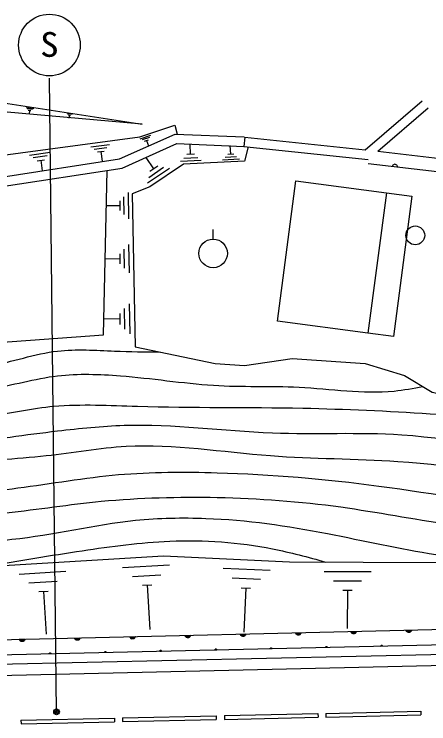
# Model space of a CAD drawing. Units: millimetres, scale not verified. Extents: x 40000 to 680000, y 20000 to 380000.
# Drawn here: x 179037 to 201110, y 284285 to 322055 of the extents above; entities that cross this region are included whole.
import ezdxf
from ezdxf.enums import TextEntityAlignment as Align

# ---------------------------------------------------------------- set-up
doc = ezdxf.new("R2010")
doc.units = ezdxf.units.MM
doc.header["$LTSCALE"] = 1000
doc.layers.add('M-BGD', color=7, linetype='Continuous', lineweight=25)
doc.styles.add('ＭＳ ゴシック', font='')
doc.styles.get('ＭＳ ゴシック').set_extended_font_data('MS Gothic')

msp = doc.modelspace()

# ---------------------------------------------------------------- linework, layer by layer
at = {"layer": 'M-BGD'}
for p, q in [((181293, 284920), (180924, 318645)), ((197727, 314837), (200748, 317444)), ((179682, 317092), (180078, 317032)), ((180005, 316978), (179736, 317019)), ((179789, 316946), (179932, 316925)), ((179860, 316936), (179829, 316730)), ((198402, 314760), (201075, 317066)), ((181843, 316796), (182140, 316751)), ((182085, 316710), (181884, 316741)), ((181924, 316687), (182030, 316670)), ((181977, 316678), (181953, 316524)), ((185735, 315424), (186305, 315614)), ((186244, 315492), (185857, 315363)), ((191314, 315517), (191261, 315020)), ((191314, 315517), (197727, 314837)), ((183117, 314994), (184108, 315127)), ((185978, 315302), (186183, 315371)), ((186081, 315336), (186179, 315040)), ((188432, 314592), (188404, 315163)), ((190564, 314602), (190541, 315070)), ((191261, 315020), (197889, 314317)), ((179858, 314560), (180948, 314706)), ((183971, 314947), (183297, 314857)), ((183476, 314720), (183833, 314767)), ((183655, 314743), (183724, 314228)), ((198402, 314760), (211984, 313152)), ((180797, 314509), (180055, 314409)), ((180253, 314258), (180646, 314311)), ((180449, 314284), (180525, 313718)), ((186469, 313823), (186061, 314426)), ((188998, 314267), (187899, 314214)), ((188067, 314398), (188814, 314434)), ((188629, 314601), (188234, 314582)), ((191028, 314336), (190129, 314293)), ((190265, 314444), (190877, 314473)), ((190726, 314610), (190402, 314594)), ((186200, 313370), (186989, 313904)), ((186678, 313964), (186260, 313681)), ((197874, 314099), (206461, 313124)), ((183796, 304982), (183984, 313742)), ((187300, 313844), (186140, 313059)), ((185100, 312569), (185127, 311170)), ((198850, 312546), (197863, 305082)), ((184661, 312113), (184670, 311609)), ((184899, 311389), (184880, 312341)), ((184665, 311861), (183938, 311847)), ((189629, 310082), (189629, 310602)), ((185130, 309796), (185159, 308296)), ((184914, 308532), (184895, 309552)), ((184664, 309037), (183885, 309022)), ((184659, 309307), (184670, 308767)), ((184930, 305296), (184909, 306384)), ((185160, 306645), (185191, 305045)), ((184658, 306123), (184669, 305547)), ((184663, 305835), (183831, 305819)), ((197863, 305082), (193049, 305718)), ((174984, 287382), (517870, 295201)), ((174997, 286782), (517884, 294601)), ((184810, 292596), (187306, 292749)), ((179296, 292257), (181791, 292410)), ((190170, 292575), (192667, 292455)), ((195535, 292397), (198035, 292385)), ((185340, 292127), (186837, 292219)), ((190645, 292052), (192143, 291979)), ((179825, 291789), (181323, 291881)), ((185870, 291659), (186369, 291690)), ((186119, 291674), (186265, 289308)), ((196033, 291894), (197533, 291887)), ((174999, 287882), (328406, 291380)), ((180355, 291320), (180854, 291351)), ((180605, 291336), (180745, 289055)), ((191120, 291528), (191620, 291504)), ((191370, 291516), (191256, 289161)), ((196530, 291392), (197030, 291390)), ((196780, 291391), (196771, 289353)), ((175045, 288681), (236816, 290140)), ((188144, 288973), (188420, 288979)), ((188415, 288961), (188151, 288955)), ((188157, 288937), (188409, 288943)), ((191086, 289042), (191362, 289049)), ((191356, 289030), (191092, 289024)), ((191099, 289006), (191351, 289012)), ((191333, 288994), (191117, 288989)), ((191136, 288971), (191316, 288975)), ((191286, 288957), (191166, 288954)), ((194027, 289111), (194303, 289118)), ((194298, 289100), (194034, 289094)), ((194040, 289076), (194292, 289082)), ((194275, 289063), (194059, 289058)), ((194077, 289041), (194257, 289045)), ((194228, 289026), (194108, 289023)), ((196969, 289181), (197245, 289187)), ((197239, 289169), (196975, 289163)), ((196982, 289145), (197234, 289151)), ((197216, 289133), (197000, 289128)), ((197019, 289110), (197199, 289114)), ((197169, 289096), (197049, 289093)), ((199910, 289250), (200186, 289257)), ((200181, 289239), (199917, 289233)), ((199923, 289215), (200175, 289221)), ((200158, 289202), (199942, 289197)), ((199960, 289180), (200140, 289184)), ((200110, 289165), (199990, 289162)), ((179320, 288764), (179596, 288771)), ((179590, 288752), (179327, 288746)), ((179333, 288728), (179585, 288734)), ((179567, 288716), (179351, 288711)), ((179370, 288693), (179550, 288697)), ((179520, 288679), (179400, 288676)), ((182262, 288834), (182537, 288840)), ((182532, 288822), (182268, 288816)), ((182274, 288798), (182526, 288804)), ((182509, 288785), (182293, 288780)), ((182311, 288763), (182491, 288767)), ((182462, 288748), (182342, 288745)), ((185203, 288903), (185479, 288910)), ((185473, 288891), (185209, 288885)), ((185216, 288867), (185468, 288873)), ((185450, 288855), (185234, 288850)), ((185253, 288832), (185433, 288836)), ((185403, 288818), (185283, 288815)), ((188392, 288924), (188176, 288919)), ((188194, 288902), (188374, 288906)), ((188345, 288887), (188225, 288884)), ((186857, 288183), (186801, 288182)), ((186813, 288188), (186845, 288189)), ((189725, 288225), (189817, 288227)), ((189813, 288235), (189729, 288233)), ((189735, 288241), (189807, 288243)), ((189799, 288251), (189743, 288249)), ((189754, 288256), (189786, 288256)), ((192667, 288292), (192759, 288294)), ((192754, 288302), (192670, 288300)), ((192676, 288308), (192748, 288310)), ((192740, 288318), (192684, 288316)), ((192696, 288323), (192728, 288323)), ((195608, 288359), (195700, 288361)), ((195696, 288369), (195612, 288367)), ((195618, 288375), (195690, 288377)), ((195682, 288385), (195626, 288384)), ((195637, 288390), (195669, 288391)), ((198550, 288426), (198642, 288428)), ((198637, 288436), (198553, 288434)), ((198559, 288443), (198631, 288444)), ((198623, 288452), (198567, 288451)), ((198579, 288457), (198611, 288458)), ((180901, 288023), (180993, 288026)), ((180988, 288033), (180904, 288032)), ((180910, 288040), (180982, 288041)), ((180974, 288049), (180918, 288048)), ((180930, 288054), (180962, 288055)), ((183842, 288091), (183934, 288093)), ((183930, 288101), (183846, 288099)), ((183852, 288107), (183924, 288108)), ((183915, 288116), (183859, 288115)), ((183871, 288121), (183903, 288122)), ((186784, 288158), (186876, 288160)), ((186871, 288168), (186787, 288166)), ((186793, 288174), (186865, 288176)), ((190226, 284723), (195210, 284833)), ((195210, 284833), (195215, 284633)), ((195623, 284842), (200684, 284954)), ((195623, 284842), (195628, 284642)), ((200684, 284954), (200688, 284754)), ((179397, 284485), (184378, 284594)), ((179397, 284485), (179401, 284285)), ((184378, 284594), (184383, 284394)), ((184797, 284604), (189783, 284713)), ((184797, 284604), (184801, 284404)), ((184801, 284404), (189787, 284514)), ((189783, 284713), (189787, 284514)), ((190226, 284723), (190230, 284523)), ((190230, 284523), (195215, 284633)), ((195628, 284642), (200688, 284754)), ((179401, 284285), (184383, 284394))]:
    msp.add_line(p, q, dxfattribs=at)
for points in [[(159614, 319471), (176604, 317624), (185857, 316205), (176049, 317068), (167351, 317870), (160997, 318240), (160812, 317685), (165809, 315650), (171916, 314909), (177899, 314478), (185734, 315526), (187584, 316143), (187708, 315671)], [(158623, 318886), (157769, 317380), (161686, 315472), (165703, 314317), (172331, 313011), (178256, 312861), (184784, 313865), (187696, 315171), (191261, 315020)], [(159058, 318640), (158467, 317596), (161866, 315940), (165821, 314803), (172386, 313510), (178224, 313362), (184641, 314349), (187599, 315675), (191282, 315520)], [(191490, 314996), (191306, 314225), (188050, 314067), (186265, 312859), (185319, 312492), (185477, 304352)], [(199454, 313920), (199446, 313957), (199432, 313989), (199405, 314022), (199378, 314043), (199343, 314059), (199295, 314065), (199258, 314057), (199226, 314042), (199193, 314016), (199172, 313988), (199156, 313954)], [(193049, 305718), (194036, 313182), (198850, 312546)], [(198850, 312546), (200215, 312365), (199228, 304901), (197863, 305082)], [(156746, 299415), (163525, 302146), (170142, 304352), (175761, 304404), (183796, 304982)], [(185477, 304352), (189731, 303459), (191306, 303354), (193827, 303721), (197714, 303459), (199814, 302829), (201285, 301936), (208581, 300360), (211469, 299362), (217246, 298995), (222760, 297367), (228727, 296421), (230408, 300938), (232089, 304509)], [(147965, 290286), (166679, 292526), (178164, 292688), (186981, 293230), (193699, 292905), (205455, 292851), (228040, 291226), (236816, 290140)]]:
    msp.add_lwpolyline(points, dxfattribs=at)
for points in [[(188432, 288997), (188421, 288961), (188404, 288931), (188374, 288900), (188345, 288881), (188309, 288868), (188261, 288867), (188225, 288878), (188194, 288896), (188164, 288925), (188145, 288955), (188132, 288990)], [(191373, 289067), (191362, 289031), (191345, 289000), (191316, 288969), (191286, 288951), (191250, 288938), (191202, 288937), (191166, 288948), (191136, 288965), (191105, 288994), (191086, 289024), (191074, 289060)], [(194315, 289136), (194304, 289100), (194286, 289070), (194257, 289039), (194228, 289020), (194192, 289007), (194144, 289006), (194108, 289017), (194077, 289035), (194047, 289064), (194028, 289093), (194015, 289129)], [(197256, 289206), (197245, 289169), (197228, 289139), (197199, 289108), (197169, 289090), (197133, 289077), (197085, 289076), (197049, 289087), (197019, 289104), (196988, 289133), (196969, 289163), (196956, 289199)], [(200198, 289275), (200187, 289239), (200169, 289209), (200140, 289178), (200111, 289159), (200075, 289146), (200027, 289145), (199991, 289156), (199960, 289174), (199930, 289203), (199911, 289232), (199898, 289268)], [(179608, 288789), (179596, 288753), (179579, 288722), (179550, 288691), (179520, 288673), (179485, 288660), (179437, 288659), (179400, 288670), (179370, 288687), (179339, 288717), (179321, 288746), (179308, 288782)], [(182549, 288858), (182538, 288822), (182521, 288792), (182491, 288761), (182462, 288742), (182426, 288729), (182378, 288728), (182342, 288739), (182311, 288757), (182281, 288786), (182262, 288816), (182249, 288851)], [(185491, 288928), (185479, 288892), (185462, 288861), (185433, 288830), (185403, 288812), (185368, 288799), (185320, 288798), (185283, 288809), (185253, 288826), (185222, 288855), (185203, 288885), (185191, 288921)], [(186780, 288150), (186783, 288162), (186789, 288172), (186799, 288182), (186809, 288188), (186821, 288193), (186837, 288193), (186849, 288189), (186859, 288183), (186869, 288174), (186875, 288164), (186880, 288152)], [(189721, 288217), (189725, 288229), (189731, 288239), (189741, 288249), (189750, 288255), (189762, 288260), (189778, 288260), (189790, 288256), (189801, 288251), (189811, 288241), (189817, 288231), (189821, 288219)], [(192663, 288284), (192667, 288296), (192672, 288306), (192682, 288316), (192692, 288323), (192704, 288327), (192720, 288327), (192732, 288324), (192742, 288318), (192752, 288308), (192759, 288298), (192763, 288286)], [(195604, 288351), (195608, 288363), (195614, 288373), (195624, 288384), (195633, 288390), (195645, 288394), (195661, 288394), (195673, 288391), (195684, 288385), (195694, 288375), (195700, 288365), (195704, 288353)], [(198546, 288418), (198550, 288430), (198555, 288440), (198565, 288451), (198575, 288457), (198587, 288461), (198603, 288462), (198615, 288458), (198625, 288452), (198635, 288442), (198642, 288432), (198646, 288420)], [(180897, 288015), (180900, 288027), (180906, 288038), (180916, 288048), (180926, 288054), (180938, 288058), (180954, 288059), (180966, 288055), (180976, 288049), (180986, 288039), (180992, 288030), (180997, 288018)], [(183838, 288083), (183842, 288095), (183848, 288105), (183857, 288115), (183867, 288121), (183879, 288125), (183895, 288126), (183907, 288122), (183917, 288116), (183928, 288107), (183934, 288097), (183938, 288085)]]:
    msp.add_lwpolyline(points, close=True, dxfattribs=at)
for centre, radius in [((180913, 320413), 1642), ((200390, 310283), 500), ((189629, 309322), 760), ((181293, 284920), 150), ((181293, 284920), 90), ((181293, 284920), 30)]:
    msp.add_circle(centre, radius, dxfattribs=at)
for points, knots in [([(145729, 291879), (146441, 291977), (147152, 292076), (147753, 292385), (148477, 292758), (149040, 293436), (149676, 294004), (150173, 294448), (150714, 294824), (151295, 295117), (152364, 295679), (153592, 295908), (154735, 296332), (155673, 296679), (156551, 297161), (157468, 297546), (158653, 298025), (159891, 298368), (161110, 298760), (163164, 299417), (165181, 300161), (167182, 300986), (168619, 301584), (170041, 302248), (171533, 302605), (173533, 303063), (175666, 302924), (177706, 303314), (178930, 303553), (180122, 303982), (181349, 304123), (182347, 304238), (183369, 304163), (184385, 304123), (185193, 304092), (185998, 304082), (186803, 304073)], [0, 0, 0, 0, 1, 1, 1, 2, 2, 2, 3, 3, 3, 4, 4, 4, 5, 5, 5, 6, 6, 6, 7, 7, 7, 8, 8, 8, 9, 9, 9, 10, 10, 10, 11, 11, 11, 12, 12, 12, 12]), ([(145830, 290665), (146629, 290604), (147427, 290543), (148057, 290867), (148521, 291106), (148894, 291555), (149271, 291980), (149713, 292480), (150161, 292949), (150688, 293296), (151569, 293903), (152697, 294112), (153723, 294510), (154785, 294933), (155738, 295563), (156759, 296028), (158939, 296956), (161373, 297223), (163640, 297951), (165167, 298433), (166628, 299096), (168093, 299772), (169520, 300427), (170942, 301130), (172444, 301492), (174145, 301892), (175956, 301818), (177706, 302100), (178931, 302297), (180126, 302663), (181349, 302808), (182452, 302932), (183575, 302897), (184688, 302808), (186349, 302679), (187992, 302414), (189647, 302302), (191159, 302207), (192678, 302280), (194200, 302201), (195892, 302112), (197587, 301835), (199260, 301998), (199773, 302049), (200285, 302140), (200797, 302232)], [0, 0, 0, 0, 1, 1, 1, 2, 2, 2, 3, 3, 3, 4, 4, 4, 5, 5, 5, 6, 6, 6, 7, 7, 7, 8, 8, 8, 9, 9, 9, 10, 10, 10, 11, 11, 11, 12, 12, 12, 13, 13, 13, 14, 14, 14, 15, 15, 15, 15]), ([(149074, 290419), (149412, 290730), (149751, 291042), (150081, 291373), (150404, 291698), (150720, 292042), (151092, 292284), (151968, 292853), (153157, 292863), (154128, 293296), (154860, 293624), (155468, 294191), (156152, 294611), (157146, 295189), (158273, 295509), (159390, 295826), (160809, 296249), (162220, 296652), (163640, 297040), (165484, 297509), (167337, 297951), (169105, 298659), (170188, 299095), (171237, 299641), (172343, 299974), (174056, 300479), (175907, 300457), (177706, 300683), (178861, 300833), (179997, 301079), (181146, 301189), (182621, 301313), (184111, 301233), (185599, 301189), (188539, 301103), (191469, 301136), (194403, 301088), (196664, 301031), (198925, 300944), (201182, 300784), (203111, 300647), (205038, 300456), (206950, 300177), (208371, 299969), (209784, 299713), (211196, 299457)], [0, 0, 0, 0, 1, 1, 1, 2, 2, 2, 3, 3, 3, 4, 4, 4, 5, 5, 5, 6, 6, 6, 7, 7, 7, 8, 8, 8, 9, 9, 9, 10, 10, 10, 11, 11, 11, 12, 12, 12, 13, 13, 13, 14, 14, 14, 15, 15, 15, 15]), ([(151827, 290748), (152535, 291308), (153244, 291869), (154027, 292284), (155103, 292854), (156320, 293151), (157468, 293599), (158258, 293909), (159015, 294290), (159795, 294611), (161786, 295397), (163911, 295809), (165968, 296433), (167735, 296972), (169455, 297659), (171230, 298153), (172888, 298600), (174589, 298890), (176289, 299165), (177972, 299434), (179656, 299674), (181349, 299873), (182527, 300011), (183709, 300137), (184891, 300177), (187519, 300252), (190147, 299877), (192784, 299772), (195080, 299686), (197383, 299819), (199665, 299671), (202820, 299450), (205936, 298758), (209075, 298254), (211258, 297904), (213452, 297644), (215653, 297546), (217795, 297450), (219944, 297507), (222093, 297564)], [0, 0, 0, 0, 1, 1, 1, 2, 2, 2, 3, 3, 3, 4, 4, 4, 5, 5, 5, 6, 6, 6, 7, 7, 7, 8, 8, 8, 9, 9, 9, 10, 10, 10, 11, 11, 11, 12, 12, 12, 13, 13, 13, 13]), ([(155355, 291170), (156933, 292106), (158511, 293042), (160200, 293701), (161922, 294372), (163758, 294756), (165563, 295218), (167574, 295734), (169546, 296346), (171533, 296939), (172973, 297362), (174414, 297794), (175884, 298052), (177484, 298325), (179120, 298379), (180742, 298558), (182163, 298719), (183575, 298980), (184992, 299064), (187546, 299192), (190113, 298754), (192682, 298558), (194944, 298390), (197209, 298404), (199462, 298254), (202615, 298028), (205747, 297562), (208873, 297040), (211432, 296631), (213983, 296202), (216564, 295927), (218883, 295680), (221226, 295558), (223546, 295724), (225282, 295849), (227005, 296135), (228727, 296421)], [0, 0, 0, 0, 1, 1, 1, 2, 2, 2, 3, 3, 3, 4, 4, 4, 5, 5, 5, 6, 6, 6, 7, 7, 7, 8, 8, 8, 9, 9, 9, 10, 10, 10, 11, 11, 11, 12, 12, 12, 12]), ([(158794, 291582), (159895, 292044), (160996, 292506), (162122, 292891), (163484, 293356), (164885, 293710), (166271, 294105), (167658, 294501), (169030, 294939), (170420, 295320), (171756, 295681), (173105, 295999), (174468, 296230), (176043, 296493), (177637, 296630), (179224, 296838), (181014, 297067), (182792, 297385), (184587, 297546), (186334, 297694), (188093, 297701), (189849, 297647), (192728, 297566), (195599, 297323), (198450, 296939), (201431, 296538), (204388, 296028), (207355, 295522), (210109, 295047), (212871, 294599), (215653, 294409), (218240, 294238), (220843, 294321), (223445, 294409), (225443, 294477), (227441, 294547), (229415, 294814), (230713, 294989), (232000, 295248), (233287, 295508)], [0, 0, 0, 0, 1, 1, 1, 2, 2, 2, 3, 3, 3, 4, 4, 4, 5, 5, 5, 6, 6, 6, 7, 7, 7, 8, 8, 8, 9, 9, 9, 10, 10, 10, 11, 11, 11, 12, 12, 12, 13, 13, 13, 13]), ([(166073, 292453), (167549, 292984), (169026, 293515), (170521, 294004), (171753, 294407), (172997, 294782), (174265, 295016), (175698, 295281), (177162, 295367), (178617, 295522), (180309, 295697), (181986, 295961), (183676, 296129), (185726, 296317), (187789, 296379), (189849, 296332), (192049, 296287), (194248, 296124), (196426, 295826), (198355, 295555), (200268, 295184), (202194, 294915), (204411, 294605), (206647, 294454), (208873, 294207), (212420, 293806), (215943, 293205), (219498, 292891), (222552, 292659), (225618, 292672), (228707, 292689), (231395, 292703), (234099, 292720), (236701, 293296), (237631, 293502), (238549, 293779), (239466, 294056)], [0, 0, 0, 0, 1, 1, 1, 2, 2, 2, 3, 3, 3, 4, 4, 4, 5, 5, 5, 6, 6, 6, 7, 7, 7, 8, 8, 8, 9, 9, 9, 10, 10, 10, 11, 11, 11, 12, 12, 12, 12]), ([(171231, 292590), (172466, 293028), (173700, 293466), (174974, 293701), (176268, 293939), (177603, 293966), (178920, 294105), (181130, 294339), (183292, 294888), (185498, 295117), (186740, 295238), (187994, 295269), (189242, 295218), (191417, 295143), (193578, 294823), (195718, 294409), (197644, 294037), (199552, 293589), (201486, 293296), (202760, 293103), (204046, 292977), (205331, 292852)], [0, 0, 0, 0, 1, 1, 1, 2, 2, 2, 3, 3, 3, 4, 4, 4, 5, 5, 5, 6, 6, 6, 7, 7, 7, 7]), ([(177603, 292681), (179289, 292962), (180974, 293244), (182664, 293498), (184209, 293730), (185757, 293940), (187319, 294004), (189147, 294079), (190992, 293956), (192784, 293599), (193738, 293409), (194677, 293153), (195616, 292896)], [0, 0, 0, 0, 1, 1, 1, 2, 2, 2, 3, 3, 3, 4, 4, 4, 4])]:
    msp.add_open_spline(points, degree=3, knots=knots, dxfattribs=at)

# ---------------------------------------------------------------- texts
at = {"layer": 'M-BGD', "style": 'ＭＳ ゴシック', "width": 1.1}
msp.add_text('S', height=1320, dxfattribs=at).set_placement((180418, 319387), align=Align.BOTTOM_LEFT)

doc.saveas('drawing.dxf')
